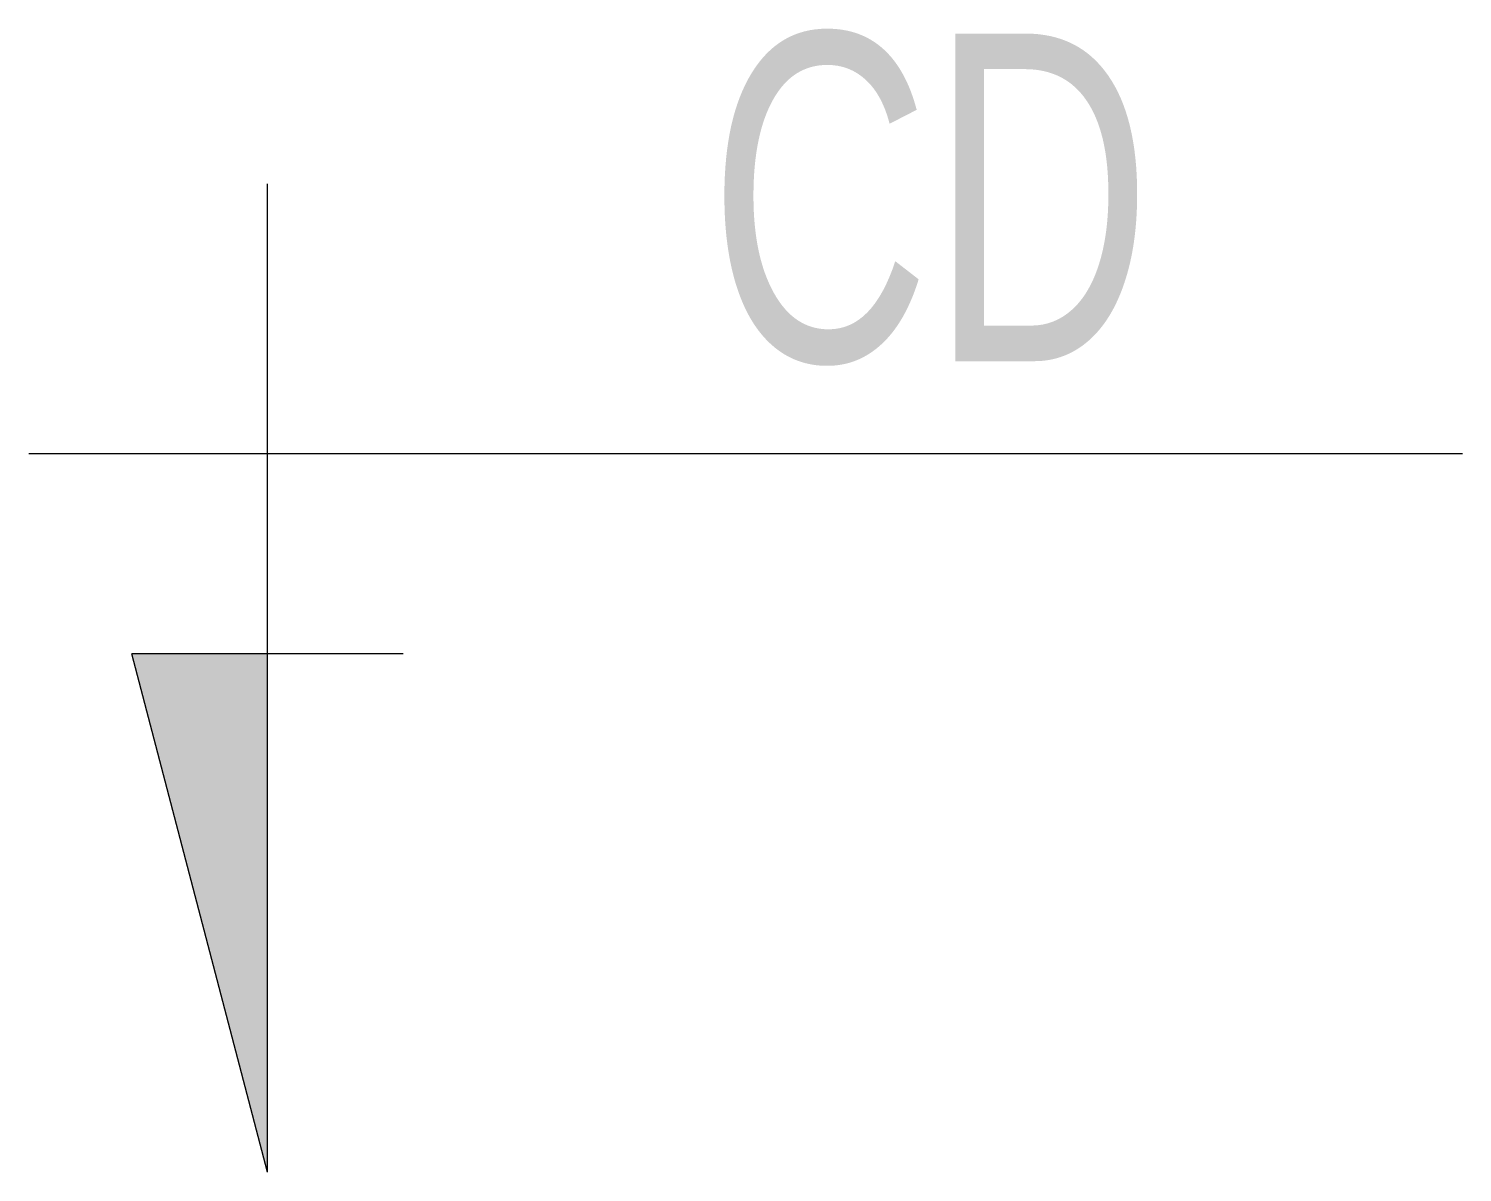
# Model space of a CAD drawing. Header units: millimetres. Extents: x 14.55 to 21.55, y -18.62 to -13.04.
import ezdxf
from ezdxf.enums import TextEntityAlignment as Align

# ---------------------------------------------------------------- set-up
doc = ezdxf.new("R2010")
doc.units = ezdxf.units.MM
doc.header["$MEASUREMENT"] = 0
doc.layers.get('0').update_dxf_attribs({"linetype": 'CONTINUOUS'})
doc.styles.add('2', font='vn_vni.shx', dxfattribs={"width": 0.7, "height": 1.6})

msp = doc.modelspace()

# ---------------------------------------------------------------- linework, layer by layer
for p, q in [((15.7177, -18.6236), (15.7177, -13.7965)), ((14.5515, -15.114), (21.5515, -15.114)), ((16.3807, -16.091), (15.0547, -16.091)), ((15.7177, -18.6236), (15.0547, -16.091))]:
    msp.add_line(p, q)
msp.add_solid([(15.0547, -16.091), (15.7177, -16.091), (15.7177, -18.6236)])

# ---------------------------------------------------------------- texts
at = {"style": '2', "width": 0.7}
msp.add_attdef('CD', text='', height=1.6, dxfattribs=at).set_placement((18.9539, -15.1424), align=Align.BOTTOM_CENTER)

doc.saveas('drawing.dxf')
